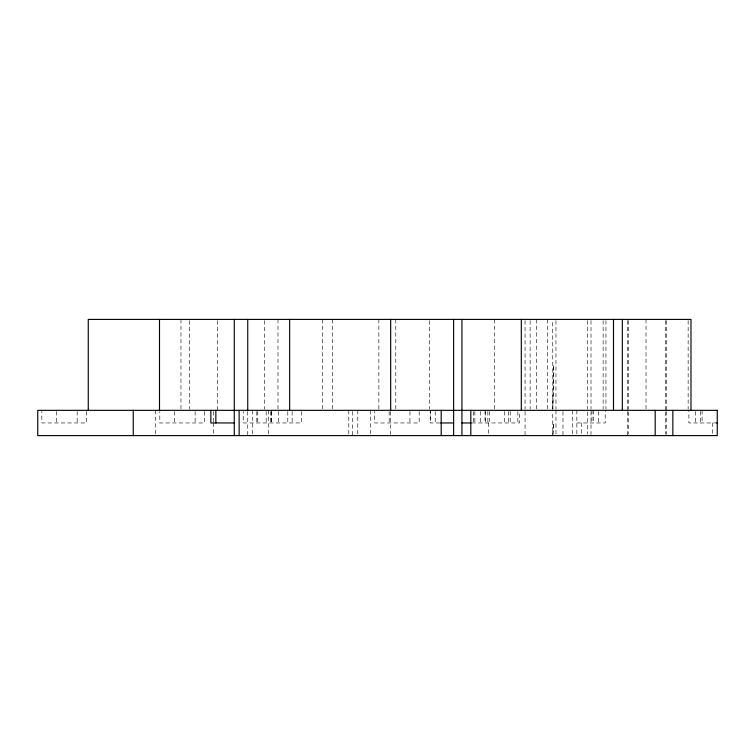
<?xml version="1.0" encoding="UTF-8"?>
<svg xmlns="http://www.w3.org/2000/svg" width="755" height="755" viewBox="0 0 755 755"><rect width="100%" height="100%" fill="white"/><g stroke="black" fill="none" stroke-linecap="round" stroke-linejoin="round"><path stroke-width="0.57" stroke-dasharray="3.77 2.83" d="M552.726 409.172L553.764 364.873L552.839 409.172L552.707 320.573M552.896 434.446L553.764 422.96L552.802 434.446L552.707 411.484M439.816 422.96L430.208 422.96L430.208 411.484M471.884 422.96L519.44 422.96L519.44 411.484M576.858 422.96L605.199 422.96L605.199 410.333M717.25 422.96L688.9 422.96L688.9 410.333M712.711 422.96L712.711 434.012M702.093 410.333L702.093 422.96M700.423 411.484L700.423 422.96M695.497 411.484L695.497 422.96M688.145 320.573L688.145 409.172M666.674 320.573L666.674 410.333M666.674 411.484L666.674 434.446M665.466 320.545L665.466 410.333M665.466 411.919L665.466 434.012M646.025 319.403L646.025 409.172M628.641 320.545L628.641 409.201M628.641 411.919L628.641 434.012M627.367 320.573L627.367 410.333M627.367 411.484L627.367 435.597M605.954 320.545L605.954 409.201M603.122 320.573L603.122 409.172M598.602 411.484L598.602 422.96M593.685 410.333L593.685 422.96M592.005 410.333L592.005 422.96M591.005 320.573L591.005 409.172M591.005 411.484L591.005 434.446M587.645 320.545L587.645 409.201M587.645 411.919L587.645 434.012M581.388 422.96L581.388 434.012M576.858 410.333L576.858 434.446M572.592 410.333L572.592 434.446M562.966 411.484L562.966 435.597M555.973 320.545L555.973 409.201M555.973 410.333L555.973 434.012M547.337 319.403L547.337 409.172M536.692 319.403L536.692 409.172M530.123 320.573L530.123 409.172M525.074 320.573L525.074 409.172M525.074 411.484L525.074 435.597M517.873 411.484L517.873 422.96M510.191 411.484L510.191 422.96M508.634 411.484L508.634 422.96M504.425 411.484L504.425 422.96M494.478 319.403L494.478 409.172M489.419 411.484L489.419 422.96M488.447 422.96L488.447 434.446M487.853 411.484L487.853 422.96M485.361 411.484L485.361 422.96M485.031 410.333L485.031 422.96M480.35 411.484L480.35 422.96M474.876 411.484L474.876 422.96M473.309 411.484L473.309 422.96M435.21 411.484L435.21 422.96M430.529 410.333L430.529 422.96M429.538 320.573L429.538 409.172M419.185 411.484L419.185 422.96L374.631 422.96L374.631 411.484M409.946 411.484L409.946 422.96M395.79 319.403L395.79 409.172M390.486 411.484L390.486 434.446M389.174 411.484L389.174 422.96M378.868 319.403L378.868 409.172M370.526 410.333L370.526 434.446M357.776 410.333L357.776 434.446M352.604 411.484L352.604 435.597M348.782 410.333L348.782 434.446M332.521 319.403L332.521 409.172M322.517 319.403L322.517 409.172M301.387 411.484L301.387 422.96L243.233 422.96L243.233 411.484M292.138 411.484L292.138 422.96M287.797 411.484L287.797 422.96M278.557 411.484L278.557 422.96M277.982 319.403L277.982 409.172M271.366 411.484L271.366 422.96M271.177 411.484L271.177 422.96M270.856 411.484L270.856 422.96M268.714 410.333L268.714 434.446M266.175 411.484L266.175 422.96M264.675 320.573L264.675 409.172M257.776 411.484L257.776 422.96M256.823 411.484L256.823 422.96M252.727 410.333L252.727 434.446M247.744 411.484L247.744 435.597M217.346 320.573L217.346 410.333M213.306 411.484L213.306 421.818M213.306 422.96L213.306 434.446M204.369 411.484L204.369 422.96L159.805 422.96L159.805 411.484M195.13 411.484L195.13 422.96M189.307 320.573L189.307 409.172M180.964 319.403L180.964 409.172M174.348 411.484L174.348 422.96M155.709 410.333L155.709 434.446M86.41 411.484L86.41 422.96L41.846 422.96L41.846 411.484M77.17 411.484L77.17 422.96M56.389 411.484L56.389 422.96"/><path stroke-width="1.13" d="M234.267 422.96L210.843 422.96L210.843 410.333M440.609 422.96L453.632 422.96M461.928 422.96L471.139 422.96M716.684 422.96L717.25 422.96M690.985 410.333L690.985 319.403L88.269 319.403L88.269 410.333M672.847 410.333L672.847 435.597M655.18 410.333L655.18 435.597M622.328 319.403L622.328 410.333M613.494 319.403L613.494 410.333M521.309 319.403L521.309 410.333M470.809 410.333L470.809 435.597M461.928 319.403L461.928 435.597M453.632 319.403L453.632 435.597M441.203 410.333L441.203 435.597M390.684 319.403L390.684 410.333M289.656 319.403L289.656 410.333M247.744 319.403L247.744 410.333M239.137 410.333L239.137 435.597M234.267 319.403L234.267 435.597M215.845 410.333L215.845 422.96M159.503 319.403L159.503 410.333M133.239 410.333L133.239 435.597M717.25 410.333L37.75 410.333L37.75 435.597L717.25 435.597L717.25 410.333"/></g></svg>
